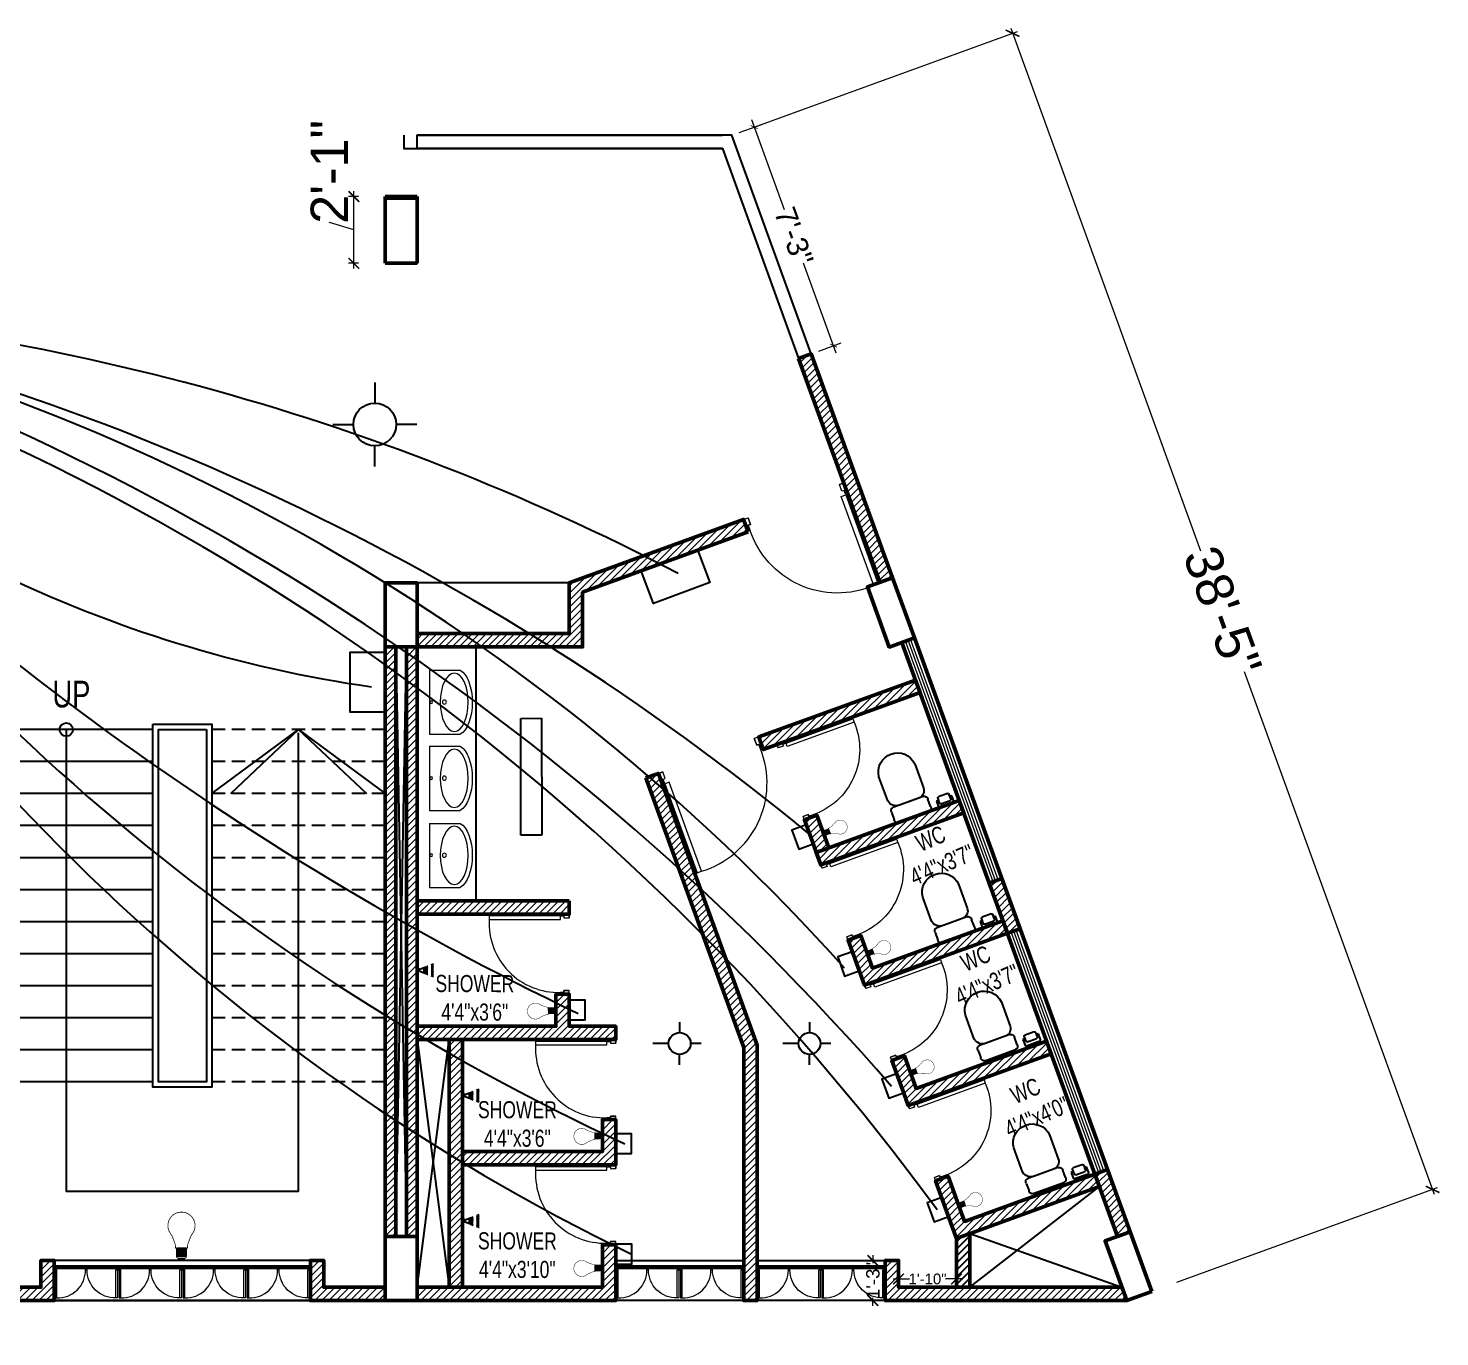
# Model space of a CAD drawing. Header units: inches. Extents: x -20263 to 10253, y -4567 to 3195.
# Drawn here: x -1048 to -519, y 14 to 504 of the extents above; entities that cross this region are included whole.
import ezdxf

# ---------------------------------------------------------------- set-up
doc = ezdxf.new("R2010")
doc.units = ezdxf.units.IN
doc.header["$MEASUREMENT"] = 0
doc.linetypes.add('DASHED2', pattern=[0.375, 0.25, -0.125])
for name, color, linetype, lineweight in [('A-TEXT', 7, 'Continuous', 5), ('ar-DOOR-WOOD', 44, 'Continuous', 0), ('column', 1, 'Continuous', 50), ('Dimension', 18, 'Continuous', 9), ('illustr-TOILET FIXTURE', 171, 'Continuous', 0), ('Main Wall', 250, 'Continuous', 13), ('window', 160, 'Continuous', 9)]:
    doc.layers.add(name, color=color, linetype=linetype, lineweight=lineweight)
for name, color, linetype in [('BOX', 7, 'Continuous'), ('Electrical Installation', 50, 'Continuous'), ('liveline', 1, 'Continuous'), ('plug ins', 7, 'Continuous')]:
    doc.layers.add(name, color=color, linetype=linetype)
doc.layers.add('hatch brick', color=32, linetype='Continuous', lineweight=0, transparency=0.4)
doc.styles.add('SIMPLE', font='romantic.ttf')
doc.styles.get("Standard").update_dxf_attribs({"font": 'arial.ttf'})
doc.dimstyles.new('Architectural', dxfattribs={"dimtxt": 14, "dimasz": 4, "dimexe": 2, "dimexo": 10, "dimgap": 0.09, "dimtad": 0, "dimdec": 0, "dimzin": 0, "dimdsep": 46, "dimlunit": 4, "dimtxsty": 'Standard', "dimblk": 'ARCHTICK', "dimcen": 0.09, "dimdle": 2, "dimclrd": 256, "dimclre": 256, "dimclrt": 256, "dimadec": 0, "dimazin": 0, "dimtfac": 1, "dimtdec": 0, "dimtofl": 0, "dimtmove": 1, "dimatfit": 2, "dimfxl": 12, "dimtolj": 1, "dimtzin": 0, "dimlwd": -1, "dimlwe": -1, "dimarcsym": 0})
doc.dimstyles.new('Architectural small', dxfattribs={"dimtxt": 8, "dimasz": 2, "dimexe": 3, "dimexo": 3, "dimgap": 0.09, "dimtad": 0, "dimdec": 0, "dimzin": 0, "dimdsep": 46, "dimlunit": 4, "dimtxsty": 'Standard', "dimblk": 'ARCHTICK', "dimcen": 0.09, "dimdle": 3, "dimclrd": 6, "dimclre": 6, "dimclrt": 5, "dimadec": 0, "dimazin": 0, "dimtfac": 1, "dimtdec": 0, "dimtofl": 0, "dimtmove": 1, "dimatfit": 2, "dimfxl": 12, "dimtolj": 1, "dimtzin": 0, "dimlwd": 18, "dimlwe": 18, "dimarcsym": 0})

# ---------------------------------------------------------------- blocks, each defined once
blk = doc.blocks.new('_ArchTick')
at = {"color": 0, "linetype": 'ByBlock', "const_width": 0.15}
blk.add_lwpolyline([(-0.5, -0.5), (0.5, 0.5)], dxfattribs=at)
blk = doc.blocks.new('*D95')
at = {"layer": 'Defpoints', "color": 0, "transparency": 16777216}
for p in [(-784.12, 464.29), (-521.46, 69.12), (-626.7, 30.89)]:
    blk.add_point(p, dxfattribs=at)
at = {"layer": 'Dimension', "transparency": 16777216}
for p, q in [((-774.72, 467.7), (-677.01, 503.2)), ((-679.57, 504.39), (-608.42, 308.5)), ((-520.78, 67.24), (-591.94, 263.13)), ((-617.3, 34.31), (-519.58, 69.8))]:
    blk.add_line(p, q, dxfattribs=at)
at = {"layer": 'Dimension', "transparency": 16777216, "xscale": 4, "yscale": 4, "zscale": 4}
for p, rotation in [((-678.89, 502.51), 109.9628844869782), ((-521.46, 69.12), 289.9628844869782)]:
    blk.add_blockref('_ArchTick', p, dxfattribs=dict(at, rotation=rotation))
at = {"layer": 'Dimension', "transparency": 16777216, "insert": (-600.18, 285.81), "char_height": 14, "attachment_point": 5, "rotation": 289.9629}
blk.add_mtext('\\A1;38\'-5"', dxfattribs=at)
blk = doc.blocks.new('*D97')
at = {"layer": 'Defpoints', "color": 0, "transparency": 16777216}
for p in [(-784.12, 464.29), (-754.36, 382.35), (-745.96, 385.4)]:
    blk.add_point(p, dxfattribs=at)
at = {"layer": 'Dimension', "color": 6, "lineweight": 18, "transparency": 16777216}
for p, q in [((-781.3, 465.31), (-772.9, 468.36)), ((-776.75, 470.16), (-764.49, 436.42)), ((-744.94, 382.58), (-757.19, 416.32)), ((-751.54, 383.37), (-743.14, 386.42))]:
    blk.add_line(p, q, dxfattribs=at)
at = {"layer": 'Dimension', "color": 6, "lineweight": 18, "transparency": 16777216, "xscale": 2, "yscale": 2, "zscale": 2}
for p, rotation in [((-775.72, 467.34), 109.9610434408243), ((-745.96, 385.4), 289.9610434408243)]:
    blk.add_blockref('_ArchTick', p, dxfattribs=dict(at, rotation=rotation))
at = {"layer": 'Dimension', "color": 5, "transparency": 16777216, "insert": (-760.84, 426.37), "char_height": 8, "attachment_point": 5, "rotation": 289.961}
blk.add_mtext('\\A1;7\'-3"', dxfattribs=at)
blk = doc.blocks.new('DOOR_45')
at = {"layer": 'ar-DOOR-WOOD'}
for p, q in [((-11008.75, 15426.44), (-11008.75, 15424.44)), ((-10968.75, 15426.44), (-11008.75, 15426.44)), ((-10968.75, 15427.44), (-10963.75, 15427.44)), ((-10968.75, 15427.44), (-10968.75, 15426.44)), ((-10968.75, 15424.44), (-10968.75, 15426.44)), ((-10968.75, 15426.44), (-10966.75, 15426.44)), ((-10966.75, 15426.44), (-10966.75, 15425.44)), ((-10963.75, 15427.44), (-10963.75, 15425.44)), ((-11008.75, 15424.44), (-10968.75, 15424.44)), ((-10966.75, 15425.44), (-10963.75, 15425.44)), ((-10966.75, 15384.44), (-10963.75, 15384.44)), ((-10966.75, 15383.44), (-10966.75, 15384.44)), ((-10963.75, 15382.44), (-10963.75, 15384.44)), ((-10968.75, 15382.44), (-10968.75, 15383.44)), ((-10968.75, 15383.44), (-10966.75, 15383.44)), ((-10968.75, 15382.44), (-10963.75, 15382.44))]:
    blk.add_line(p, q, dxfattribs=at)
for points in [[(-10968.75, 15426.44), (-11008.75, 15426.44), (-11008.75, 15424.44), (-10968.75, 15424.44)], [(-10963.75, 15427.44), (-10968.75, 15427.44), (-10968.75, 15426.44), (-10966.75, 15426.44), (-10966.75, 15425.44), (-10963.75, 15425.44)], [(-10968.75, 15383.44), (-10968.75, 15382.44), (-10963.75, 15382.44), (-10963.75, 15384.44), (-10966.75, 15384.44), (-10966.75, 15383.44)]]:
    blk.add_lwpolyline(points, close=True, dxfattribs=at)
blk.add_arc((-10969.89, 15422.35), 38.92, 176.90834, 271.67702, dxfattribs=at)
blk = doc.blocks.new('T-FIX-027')
at = {"layer": 'illustr-TOILET FIXTURE'}
for p, q in [((-11843.84, 14568.89), (-11843.84, 14557.43)), ((-11843.84, 14568.89), (-11843.84, 14557.43)), ((-11843.84, 14568.89), (-11819.84, 14568.89)), ((-11843.84, 14568.89), (-11819.84, 14568.89)), ((-11819.84, 14568.89), (-11819.84, 14557.43)), ((-11819.84, 14568.89), (-11819.84, 14557.43))]:
    blk.add_line(p, q, dxfattribs=at)
for centre, radius in [((-11831.91, 14563.34), 0.762), ((-11831.91, 14563.34), 0.762), ((-11831.91, 14568.32), 0.508), ((-11831.91, 14568.32), 0.508)]:
    blk.add_circle(centre, radius, dxfattribs=at)
blk.add_ellipse((-11831.84, 14559.64), major_axis=(-10.93, 0), ratio=0.480383, dxfattribs=at)
blk.add_ellipse((-11831.84, 14559.64), major_axis=(-10.93, 0), ratio=0.480383, dxfattribs=at)
blk.add_ellipse((-11831.84, 14558.89), major_axis=(-12.37, 0), ratio=0.48498, start_param=6.528919, end_param=9.179045, dxfattribs=at)
blk.add_ellipse((-11831.84, 14558.89), major_axis=(-12.37, 0), ratio=0.48498, start_param=6.528919, end_param=9.179045, dxfattribs=at)
blk = doc.blocks.new('stair final')
for points in [[(82, 124), (82, -90), (-70, -90), (-70, 124)], [(-37.5, 124), (-37.5, -49), (49.5, -49), (49.5, 122.75)], [(17, 100), (49.5, 124), (82, 100)], [(24.2, 100), (49.5, 124)], [(49.5, 124), (75, 100)], [(82, -8), (82, -90)]]:
    blk.add_lwpolyline(points)
blk.add_lwpolyline([(-5, 126), (17, 126), (17, -10), (-5, -10)], close=True)
blk.add_circle((-37.5, 124), 2.49)
at = {"layer": 'BOX', "ltscale": 2000}
for p, q in [((-5, 124), (-70, 124)), ((-5, 112), (-70, 112)), ((-5, 100), (-70, 100)), ((-5, 88), (-70, 88)), ((-5, 76), (-70, 76)), ((-5, 64), (-70, 64)), ((-5, 52), (-70, 52)), ((-5, 40), (-70, 40)), ((-5, 28), (-70, 28)), ((-5, 16), (-70, 16)), ((-5, 4), (-70, 4)), ((-5, -8), (-70, -8)), ((0, -8), (-3, -8)), ((15, -8), (12, -8))]:
    blk.add_line(p, q, dxfattribs=at)
at = {"layer": 'BOX', "linetype": 'DASHED2', "ltscale": 20}
for p, q in [((82, 124), (17, 124)), ((82, 112), (17, 112)), ((82, 100), (17, 100)), ((82, 88), (17, 88)), ((82, 76), (17, 76)), ((82, 64), (17, 64)), ((82, 52), (17, 52)), ((82, 40), (17, 40)), ((82, 28), (17, 28)), ((82, 16), (17, 16)), ((82, 4), (17, 4)), ((82, -8), (17, -8))]:
    blk.add_line(p, q, dxfattribs=at)
at = {"layer": 'BOX', "ltscale": 2000}
for points in [[(17, 124), (17, -10), (-5, -10), (-5, 124)], [(-3, 124), (15, 124)]]:
    blk.add_lwpolyline(points, dxfattribs=at)
blk.add_lwpolyline([(15, 124), (15, -8), (-3, -8), (-3, 124)], close=True, dxfattribs=at)
blk = doc.blocks.new('wc')
at = {"linetype": 'Continuous'}
for p, q in [((17795.02, 10409.39), (17795.02, 10412.39)), ((17796.16, 10413.89), (17808.33, 10413.89)), ((17809.55, 10412.39), (17809.55, 10409.39)), ((17808.24, 10407.89), (17796.16, 10407.89)), ((17806.43, 10407.89), (17798.79, 10407.89)), ((17795.14, 10404.89), (17795.14, 10395.33)), ((17809.43, 10395.33), (17809.43, 10404.89)), ((17802.29, 10388.83), (17802.29, 10388.83))]:
    blk.add_line(p, q, dxfattribs=at)
for centre, radius, start, end in [((17796.22, 10412.67), 1.22, 92.839, 193.0763), ((17808.28, 10412.6), 1.29, 350.3937, 88.0376), ((17796.22, 10409.11), 1.22, 166.9235, 267.161), ((17798.7, 10404.28), 3.61, 88.6213, 170.3077), ((17806.43, 10404.89), 3, 0, 90), ((17808.21, 10409.24), 1.35, 271.2066, 6.2687), ((17802.2, 10395.91), 7.08, 184.6705, 270.7333), ((17802.38, 10395.91), 7.08, 269.2667, 355.3295)]:
    blk.add_arc(centre, radius, start, end, dxfattribs=at)
blk = doc.blocks.new('nap')
at = {"linetype": 'Continuous'}
for p, q in [((17810.88, 10410.98), (17810.88, 10413.6)), ((17810.88, 10413.6), (17817, 10413.6)), ((17811.65, 10410.98), (17810.88, 10410.98)), ((17811.65, 10410.19), (17811.65, 10411.93)), ((17812.15, 10412.43), (17815.76, 10412.43)), ((17816.26, 10411.93), (17816.26, 10410.19)), ((17817, 10410.98), (17816.26, 10410.98)), ((17817, 10413.6), (17817, 10410.98)), ((17815.76, 10409.69), (17812.15, 10409.69))]:
    blk.add_line(p, q, dxfattribs=at)
for centre, start, end in [((17812.15, 10411.93), 90, 180), ((17815.76, 10411.93), 0, 90), ((17812.15, 10410.19), 180, 270), ((17815.76, 10410.19), 270, 0)]:
    blk.add_arc(centre, 0.5, start, end, dxfattribs=at)
blk = doc.blocks.new('toilet stair block final')
h = blk.add_hatch()
h.set_pattern_fill('ANSI31', color=256, scale=15)
h.set_pattern_definition([(45, (1.7069, -4.6996), (-1.325825, 1.325825), [])])
h.paths.add_polyline_path([(145.14, -46.57), (150.14, -44.75), (150.14, -64.82), (145.14, -64.82)])
at = {"layer": 'hatch brick'}
h = blk.add_hatch(dxfattribs=at)
h.set_pattern_fill('ANSI31', color=256, scale=15)
h.paths.add_polyline_path([(85.96, 283.35), (116.45, 199.41), (121.15, 201.12), (90.63, 285.05)])
h = blk.add_hatch(dxfattribs=at)
h.set_pattern_fill('ANSI31', color=256, scale=15)
edge = h.paths.add_edge_path()
edge.add_line((67.04, 218.27), (65.33, 222.97))
edge.add_line((65.33, 222.97), (0, 199.18))
edge.add_line((0, 199.18), (0, 180.18))
edge.add_line((0, 180.18), (-57, 180.18))
edge.add_line((-57, 180.18), (-57, 175.18))
edge.add_line((-57, 175.18), (5, 175.18))
edge.add_line((5, 175.18), (5, 195.68))
edge.add_line((5, 195.68), (67.04, 218.27))
h = blk.add_hatch(dxfattribs=at)
h.set_pattern_fill('ANSI31', color=256, scale=15)
h.paths.add_polyline_path([(-233, 175.18), (-233, -45.82), (-229, -45.82), (-229, 175.18)])
h = blk.add_hatch(dxfattribs=at)
h.set_pattern_fill('ANSI31', color=256, scale=15)
h.set_pattern_definition([(45, (7, 0), (-1.325825, 1.325825), [])])
h.paths.add_polyline_path([(-225, 175.18), (-225, -45.82), (-221, -45.82), (-221, 175.18)])
h = blk.add_hatch(dxfattribs=at)
h.set_pattern_fill('ANSI31', color=256, scale=15)
h.set_pattern_definition([(45, (164, 0), (-1.325825, 1.325825), [])])
h.paths.add_polyline_path([(-69, 175.18), (-69, -45.82), (-65, -45.82), (-65, 175.18)])
h = blk.add_hatch(dxfattribs=at)
h.set_pattern_fill('ANSI31', color=256, scale=15)
h.paths.add_polyline_path([(-61, 175.18), (-61, -45.82), (-57, -45.82), (-57, 175.18)])
h = blk.add_hatch(dxfattribs=at)
h.set_pattern_fill('ANSI31', color=256, scale=15)
h.set_pattern_definition([(45, (-1.4041, 77.1201), (-1.325825, 1.325825), [])])
h.paths.add_polyline_path([(131.46, 158.06), (72.72, 136.72), (71.01, 141.42), (129.75, 162.76)])
h = blk.add_hatch(dxfattribs=at)
h.set_pattern_fill('ANSI31', color=256, scale=15)
edge = h.paths.add_edge_path()
edge.add_line((28.72, 126.06), (33.42, 127.77))
edge.add_line((33.42, 127.77), (70.4, 25.94))
edge.add_line((70.4, 25.94), (70.4, -69.82))
edge.add_line((70.4, -69.82), (65.4, -69.82))
edge.add_line((65.4, -69.82), (65.4, 25.06))
edge.add_line((65.4, 25.06), (28.72, 126.06))
h = blk.add_hatch(dxfattribs=at)
h.set_pattern_fill('ANSI31', color=256, scale=15)
h.set_pattern_definition([(45, (-1.0627, 76.1802), (-1.325825, 1.325825), [])])
edge = h.paths.add_edge_path()
edge.add_line((94.28, 93.48), (88.13, 110.4))
edge.add_line((88.13, 110.4), (92.83, 112.11))
edge.add_line((92.83, 112.11), (97.27, 99.88))
edge.add_line((97.27, 99.88), (146.14, 117.64))
edge.add_line((146.14, 117.64), (147.85, 112.94))
edge.add_line((147.85, 112.94), (94.28, 93.48))
h = blk.add_hatch(dxfattribs=at)
h.set_pattern_fill('ANSI31', color=256, scale=15)
h.set_pattern_definition([(45, (-56625.152, -18759.7349), (-1.325825215, 1.325825215), [])])
edge = h.paths.add_edge_path()
edge.add_line((157.41, 86.62), (162.11, 88.33))
edge.add_line((162.11, 88.33), (168.94, 69.53))
edge.add_line((168.94, 69.53), (164.23, 67.82))
edge.add_line((164.23, 67.82), (157.4, 86.62))
h = blk.add_hatch(dxfattribs=at)
h.set_pattern_fill('ANSI31', color=256, scale=15)
h.paths.add_polyline_path([(0, 80), (0, 75), (-57, 75), (-57, 80)])
h = blk.add_hatch(dxfattribs=at)
h.set_pattern_fill('ANSI31', color=256, scale=15)
h.set_pattern_definition([(45, (15.3236, 31.0638), (-1.325825, 1.325825), [])])
edge = h.paths.add_edge_path()
edge.add_line((110.66, 48.37), (104.52, 65.29))
edge.add_line((104.52, 65.29), (109.22, 66.99))
edge.add_line((109.22, 66.99), (113.66, 54.77))
edge.add_line((113.66, 54.77), (162.52, 72.52))
edge.add_line((162.52, 72.52), (164.23, 67.82))
edge.add_line((164.23, 67.82), (110.66, 48.37))
h = blk.add_hatch(dxfattribs=at)
h.set_pattern_fill('ANSI31', color=256, scale=15)
h.paths.add_polyline_path([(0, 28), (-57, 28), (-57, 33), (-5, 33), (-5, 45), (0, 45), (0, 33), (17.4, 33), (17.4, 28)])
h = blk.add_hatch(dxfattribs=at)
h.set_pattern_fill('ANSI31', color=256, scale=15)
h.paths.add_polyline_path([(-45, -64.82), (-40, -64.82), (-40, 28), (-45, 28)])
h = blk.add_hatch(dxfattribs=at)
h.set_pattern_fill('ANSI31', color=256, scale=15)
h.set_pattern_definition([(45, (15.3236, 31.0638), (-1.325825, 1.325825), [])])
h.paths.add_polyline_path([(125.34, 7.95), (120.9, 20.17), (125.6, 21.88), (130.04, 9.66), (178.91, 27.41), (180.62, 22.71), (127.05, 3.25)])
h = blk.add_hatch(dxfattribs=at)
h.set_pattern_fill('ANSI31', color=256, scale=15)
h.set_pattern_definition([(45, (17.4023, 0), (-1.325825, 1.325825), [])])
h.paths.add_polyline_path([(-40, -14), (12.4, -14), (12.4, -2), (17.4, -2), (17.4, -19), (-40, -19)])
h = blk.add_hatch(dxfattribs=at)
h.set_pattern_fill('ANSI31', color=256, scale=15)
h.paths.add_polyline_path([(201.71, -20.7), (197.01, -22.41), (205.51, -45.81), (210.21, -44.1)])
h = blk.add_hatch(dxfattribs=at)
h.set_pattern_fill('ANSI31', color=256, scale=15)
h.set_pattern_definition([(45, (33.4168, -18.7522), (-1.325825, 1.325825), [])])
h.paths.add_polyline_path([(143.44, -41.87), (137.29, -24.95), (141.99, -23.24), (148.14, -40.16), (197.01, -22.41), (198.72, -27.11), (145.14, -46.57)])
h = blk.add_hatch(dxfattribs=at)
h.set_pattern_fill('ANSI31', color=256, scale=15)
h.paths.add_polyline_path([(12.4, -64.82), (0, -64.82), (-57, -64.82), (-57, -69.82), (17.4, -69.82), (17.4, -49), (12.4, -49)])
h = blk.add_hatch(dxfattribs=at)
h.set_pattern_fill('ANSI31', color=256, scale=15)
h.paths.add_polyline_path([(-193, -64.82), (-193, -54.82), (-198, -54.82), (-198, -64.82), (-221, -64.82), (-221, -69.82), (-193, -69.82)])
h = blk.add_hatch(dxfattribs=at)
h.set_pattern_fill('ANSI31', color=256, scale=15)
h.paths.add_polyline_path([(-97, -64.82), (-97, -69.82), (-69, -69.82), (-69, -64.82), (-92, -64.82), (-92, -54.82), (-97, -54.82)])
h = blk.add_hatch(dxfattribs=at)
h.set_pattern_fill('ANSI31', color=256, scale=15)
h.paths.add_polyline_path([(118.4, -54.82), (123.4, -54.82), (123.4, -64.82), (207.11, -64.82), (208.92, -69.82), (118.4, -69.82)])
for points in [[(-62, 367), (-62, 362), (57.4, 362), (85.96, 283.35)], [(90.63, 285.05), (60.9, 367), (-57, 367)], [(-229, 175.18), (-225, -45.82)], [(-229, -45.82), (-225, 175.18)], [(-65, -45.82), (-61, 175.18)], [(-65, 175.18), (-61, -45.82)], [(-57, 28), (-45, -64.82)], [(-57, -64.82), (-45, 28)], [(150.14, -64.82), (198.72, -27.11)], [(150.14, -44.75), (207.11, -64.82)]]:
    blk.add_lwpolyline(points)
at = {"color": 0, "lineweight": 50}
for points in [[(85.96, 283.35), (116.45, 199.41), (121.15, 201.12), (90.63, 285.05), (85.96, 283.35)], [(67.04, 218.27), (65.33, 222.97), (0, 199.18), (0, 180.18), (-57, 180.18), (-57, 175.18), (5, 175.18), (5, 195.68), (67.04, 218.27)], [(124.63, 176.85), (197.01, -22.41), (201.71, -20.7), (129.33, 178.56)], [(28.72, 126.06), (33.42, 127.77), (70.4, 25.94), (70.4, -69.82), (65.4, -69.82), (65.4, 25.06), (28.72, 126.06)], [(94.28, 93.48), (88.13, 110.4), (92.83, 112.11), (97.27, 99.88), (146.14, 117.64), (147.85, 112.94), (94.28, 93.48), (94.28, 93.48)], [(157.41, 86.62), (162.11, 88.33), (168.94, 69.53), (164.23, 67.82), (157.4, 86.62)], [(0, 80), (0, 75), (-57, 75), (-57, 80), (0, 80)], [(110.66, 48.37), (104.52, 65.29), (109.22, 66.99), (113.66, 54.77), (162.52, 72.52), (164.23, 67.82), (110.66, 48.37), (110.66, 48.37)], [(0, 28), (-57, 28), (-57, 33), (-5, 33), (-5, 45), (0, 45), (0, 33), (17.4, 33), (17.4, 28), (0, 28)], [(125.34, 7.95), (120.9, 20.17), (125.6, 21.88), (130.04, 9.66), (178.91, 27.41), (180.62, 22.71), (127.05, 3.25), (125.34, 7.95)], [(143.44, -41.87), (137.29, -24.95), (141.99, -23.24), (148.14, -40.16), (197.01, -22.41), (198.72, -27.11), (145.14, -46.57), (143.44, -41.87)], [(12.4, -64.82), (0, -64.82), (0, -64.82), (-57, -64.82), (-57, -69.82), (17.4, -69.82), (17.4, -69.82), (17.4, -49), (12.4, -49), (12.4, -64.82)]]:
    blk.add_lwpolyline(points, dxfattribs=at)
at = {"color": 1, "lineweight": 50}
for points in [[(129.33, 178.56), (121.14, 201.12), (111.74, 197.7), (119.93, 175.15)], [(218.32, -66.4), (210.21, -44.07), (200.81, -47.49), (208.92, -69.82)]]:
    blk.add_lwpolyline(points, close=True, dxfattribs=at)
blk.add_lwpolyline([(-57, 175.18), (-69, 175.18), (-69, 199.18), (-57, 199.18), (-57, 175.18)], dxfattribs=at)
at = {"color": 0, "lineweight": 50}
for points in [[(-61, 175.18), (-61, -45.82), (-57, -45.82), (-57, 175.18)], [(131.46, 158.06), (72.72, 136.72), (71.01, 141.42), (129.75, 162.76)], [(147.85, 112.94), (94.28, 93.48), (92.57, 98.18), (146.14, 117.64)], [(-45, -64.82), (-40, -64.82), (-40, 28), (-45, 28)], [(-40, -14), (12.4, -14), (12.4, -2), (17.4, -2), (17.4, -19), (-40, -19)], [(201.71, -20.7), (197.01, -22.41), (205.51, -45.81), (210.21, -44.1)], [(145.14, -46.57), (150.14, -44.75), (150.14, -64.82), (145.14, -64.82)], [(-193, -64.82), (-193, -54.82), (-198, -54.82), (-198, -64.82), (-221, -64.82), (-221, -69.82), (-193, -69.82)], [(-97, -64.82), (-97, -69.82), (-69, -69.82), (-69, -64.82), (-92, -64.82), (-92, -54.82), (-97, -54.82)], [(118.4, -54.82), (118.4, -54.82), (123.4, -54.82), (123.4, -64.82), (207.11, -64.82), (208.92, -69.82), (118.4, -69.82)]]:
    blk.add_lwpolyline(points, close=True, dxfattribs=at)
blk.add_lwpolyline([(-193, -69.82), (-97, -69.82), (-97, -54.82), (-193, -54.82)], close=True)
at = {"layer": 'BOX', "ltscale": 2000}
for p, q in [((0, 199.18), (-57, 199.18)), ((-57, 175.18), (-57, 80.18)), ((-35, 175.18), (-35, 80.18))]:
    blk.add_line(p, q, dxfattribs=at)
for points in [[(65.4, -69.82), (17.4, -69.82), (17.4, -54.82), (65.4, -54.82)], [(118.4, -69.82), (70.4, -69.82), (70.4, -54.82), (118.4, -54.82)]]:
    blk.add_lwpolyline(points, close=True, dxfattribs=at)
at = {"layer": 'Main Wall', "color": 1, "lineweight": 50}
for points in [[(-233, 175.18), (-221, 175.18), (-221, 199.18), (-233, 199.18), (-233, 175.18)], [(-233, -69.82), (-221, -69.82), (-221, -45.82), (-233, -45.82), (-233, -69.82)], [(-69, -69.82), (-57, -69.82), (-57, -45.82), (-69, -45.82), (-69, -69.82)]]:
    blk.add_lwpolyline(points, dxfattribs=at)
at = {"layer": 'Main Wall', "color": 0, "lineweight": 50}
for points in [[(-233, 175.18), (-233, -45.82), (-229, -45.82), (-229, 175.18)], [(-225, 175.18), (-225, -45.82), (-221, -45.82), (-221, 175.18)], [(-69, 175.18), (-69, -45.82), (-65, -45.82), (-65, 175.18)]]:
    blk.add_lwpolyline(points, close=True, dxfattribs=at)
at = {"layer": 'window', "ltscale": 2000}
for points in [[(158.82, 87.14), (126.05, 177.37)], [(159.76, 87.48), (126.98, 177.71)], [(160.7, 87.82), (127.92, 178.05)], [(200.3, -21.21), (167.53, 69.02)], [(198.42, -21.9), (165.65, 68.34)], [(199.36, -21.55), (166.59, 68.68)]]:
    blk.add_lwpolyline(points, dxfattribs=at)
at = {"extrusion": (0, 0, -1)}
for p, xscale, yscale, zscale, rotation in [((16117.31, 4701.45), 0.8888892124533201, 0.8888892124533201, -0.8888892124533201, 69.99006771556789), ((3281.08, -12023.71), 0.6666666666666669, 0.6666666666666669, -0.6666666666666669, 340.0389565718659), ((3264.7, -12068.82), 0.6666666666666669, 0.6666666666666669, -0.6666666666666669, 340.0389565718659), ((3248.31, -12113.94), 0.6666666666666669, 0.6666666666666669, -0.6666666666666669, 340.0389565718659), ((3231.93, -12159.05), 0.6666666666666669, 0.6666666666666669, -0.6666666666666669, 340.0389565718659)]:
    blk.add_blockref('DOOR_45', p, dxfattribs=dict(at, xscale=xscale, yscale=yscale, zscale=zscale, rotation=rotation))
blk.add_blockref('stair final', (-151, 20.18))
at = {"extrusion": (0, 0, -1), "zscale": -1, "rotation": 160.0389565718658}
for name, p in [('wc', (20158.79, 3822.37)), ('nap', (20157.38, 3822.57)), ('wc', (20142.41, 3777.25)), ('nap', (20141, 3777.46)), ('wc', (20126.36, 3733.08)), ('nap', (20124.95, 3733.28)), ('wc', (20108.27, 3683.26)), ('nap', (20106.86, 3683.46))]:
    blk.add_blockref(name, p, dxfattribs=at)
at = {"xscale": 0.666666606798147, "yscale": 0.666666606798147, "zscale": 0.666666606798147}
for p in [(7309.17, -10209.96), (7326.57, -10256.96), (7326.57, -10303.96)]:
    blk.add_blockref('DOOR_45', p, dxfattribs=at)
at = {"layer": 'illustr-TOILET FIXTURE', "extrusion": (0, 0, -1), "zscale": -1, "rotation": 270}
for p in [(-14516.54, -11677.4), (-14516.54, -11705.92), (-14516.54, -11734.81)]:
    blk.add_blockref('T-FIX-027', p, dxfattribs=at)
at = {"layer": 'Main Wall', "xscale": 0.888888888888914, "yscale": 0.888888888888914, "zscale": 0.888888888888914, "rotation": 109.9621850072985}
blk.add_blockref('DOOR_45', (9595.65, 13969.5), dxfattribs=at)
blk = doc.blocks.new('DOOR_40')
at = {"layer": 'ar-DOOR-WOOD'}
for p, q in [((-11029.1, 15421.4), (-11064.1, 15421.4)), ((-11064.1, 15421.4), (-11064.1, 15419.4)), ((-11064.1, 15419.4), (-11029.1, 15419.4)), ((-11029.1, 15422.4), (-11024.1, 15422.4)), ((-11029.1, 15422.4), (-11029.1, 15421.4)), ((-11029.1, 15419.4), (-11029.1, 15421.4)), ((-11029.1, 15421.4), (-11027.1, 15421.4)), ((-11027.1, 15421.4), (-11027.1, 15420.4)), ((-11027.1, 15420.4), (-11024.1, 15420.4)), ((-11024.1, 15422.4), (-11024.1, 15420.4)), ((-11029.1, 15383.4), (-11027.1, 15383.4)), ((-11029.1, 15382.4), (-11029.1, 15383.4)), ((-11029.1, 15382.4), (-11024.1, 15382.4)), ((-11027.1, 15383.4), (-11027.1, 15384.4)), ((-11027.1, 15384.4), (-11024.1, 15384.4)), ((-11024.1, 15382.4), (-11024.1, 15384.4))]:
    blk.add_line(p, q, dxfattribs=at)
blk.add_arc((-11029.4, 15418.2), 34.8, 178.03, 270.3561, dxfattribs=at)
blk = doc.blocks.new('ftt')
at = {"layer": 'plug ins', "linetype": 'Continuous'}
for p, q in [((76688.16, 107266.81), (76688.07, 107267.06)), ((76688.16, 107266.81), (76688.07, 107267.06)), ((76688.3, 107266.45), (76688.2, 107266.7)), ((76688.3, 107266.45), (76688.2, 107266.7)), ((76688.77, 107266.81), (76688.7, 107267.06)), ((76688.87, 107266.45), (76688.8, 107266.7)), ((76689.34, 107266.81), (76689.3, 107267.06)), ((76689.41, 107266.45), (76689.36, 107266.7)), ((76689.9, 107266.81), (76689.87, 107267.06)), ((76689.93, 107266.45), (76689.91, 107266.7)), ((76690.44, 107266.81), (76690.44, 107267.06)), ((76690.44, 107266.45), (76690.44, 107266.7)), ((76690.95, 107266.45), (76690.98, 107266.7)), ((76690.99, 107266.81), (76691.01, 107267.06)), ((76691.48, 107266.45), (76691.52, 107266.7)), ((76691.54, 107266.81), (76691.59, 107267.06)), ((76692.01, 107266.45), (76692.09, 107266.7)), ((76692.12, 107266.81), (76692.19, 107267.06)), ((76692.58, 107266.45), (76692.68, 107266.7)), ((76692.72, 107266.81), (76692.82, 107267.06)), ((76688.44, 107266.09), (76688.34, 107266.34)), ((76688.44, 107266.09), (76688.34, 107266.34)), ((76688.98, 107264.67), (76688.89, 107264.92)), ((76688.98, 107264.67), (76688.89, 107264.92)), ((76688.97, 107266.09), (76688.9, 107266.34)), ((76689.12, 107264.31), (76689.02, 107264.56)), ((76689.12, 107264.31), (76689.02, 107264.56)), ((76689.26, 107263.95), (76689.16, 107264.2)), ((76689.26, 107263.95), (76689.16, 107264.2)), ((76689.37, 107264.67), (76689.3, 107264.92)), ((76689.39, 107263.6), (76689.3, 107263.85)), ((76689.39, 107263.6), (76689.3, 107263.85)), ((76689.47, 107264.31), (76689.4, 107264.56)), ((76689.47, 107266.09), (76689.43, 107266.34)), ((76689.44, 107263.47), (76691.44, 107263.47)), ((76690.06, 107261.85), (76689.44, 107263.47)), ((76690.06, 107261.85), (76689.44, 107263.47)), ((76690.06, 107261.85), (76689.44, 107263.47)), ((76689.57, 107263.95), (76689.5, 107264.2)), ((76689.67, 107263.6), (76689.6, 107263.85)), ((76689.74, 107264.67), (76689.69, 107264.92)), ((76689.8, 107264.31), (76689.76, 107264.56)), ((76689.87, 107263.95), (76689.82, 107264.2)), ((76689.93, 107263.6), (76689.89, 107263.85)), ((76689.96, 107266.09), (76689.94, 107266.34)), ((76690.06, 107261.85), (76690.06, 107260.87)), ((76690.09, 107264.67), (76690.07, 107264.92)), ((76690.12, 107264.31), (76690.1, 107264.56)), ((76690.16, 107263.95), (76690.13, 107264.2)), ((76690.19, 107263.6), (76690.17, 107263.85)), ((76690.44, 107266.09), (76690.44, 107266.34)), ((76690.44, 107264.67), (76690.44, 107264.92)), ((76690.44, 107264.31), (76690.44, 107264.56)), ((76690.44, 107263.95), (76690.44, 107264.2)), ((76690.44, 107263.6), (76690.44, 107263.85)), ((76690.69, 107263.6), (76690.71, 107263.85)), ((76690.72, 107263.95), (76690.74, 107264.2)), ((76690.75, 107264.31), (76690.78, 107264.56)), ((76690.79, 107264.67), (76690.81, 107264.92)), ((76690.81, 107261.85), (76691.44, 107263.47)), ((76690.81, 107261.85), (76690.81, 107260.87)), ((76690.92, 107266.09), (76690.94, 107266.34)), ((76690.94, 107263.6), (76690.99, 107263.85)), ((76691.01, 107263.95), (76691.06, 107264.2)), ((76691.08, 107264.31), (76691.12, 107264.56)), ((76691.14, 107264.67), (76691.19, 107264.92)), ((76691.21, 107263.6), (76691.28, 107263.85)), ((76691.31, 107263.95), (76691.38, 107264.2)), ((76691.41, 107266.09), (76691.46, 107266.34)), ((76691.41, 107264.31), (76691.48, 107264.56)), ((76691.48, 107263.6), (76691.58, 107263.85)), ((76691.51, 107264.67), (76691.58, 107264.92)), ((76691.62, 107263.95), (76691.72, 107264.2)), ((76691.76, 107264.31), (76691.85, 107264.56)), ((76691.9, 107264.67), (76691.99, 107264.92)), ((76691.91, 107266.09), (76691.98, 107266.34)), ((76692.45, 107266.09), (76692.54, 107266.34))]:
    blk.add_line(p, q, dxfattribs=at)
blk = doc.blocks.new('drter')
at = {"layer": 'plug ins', "rotation": 90}
blk.add_blockref('ftt', (183966.31, 30586.27), dxfattribs=at)
blk = doc.blocks.new('*D104')
at = {"layer": 'Defpoints', "color": 0, "transparency": 16777216}
for p in [(-726.62, 42.48), (-731.21, 27.48), (-726.62, 27.48)]:
    blk.add_point(p, dxfattribs=at)
at = {"layer": 'Dimension', "transparency": 16777216}
for p, q in [((-736.62, 42.48), (-733.21, 42.48)), ((-731.21, 44.48), (-731.21, 41.48)), ((-736.62, 27.48), (-733.21, 27.48)), ((-731.21, 25.48), (-731.21, 28.48))]:
    blk.add_line(p, q, dxfattribs=at)
at = {"layer": 'Dimension', "transparency": 16777216, "xscale": 4, "yscale": 4, "zscale": 4}
for p, rotation in [((-731.21, 42.48), 90), ((-731.21, 27.48), 270)]:
    blk.add_blockref('_ArchTick', p, dxfattribs=dict(at, rotation=rotation))
at = {"layer": 'Dimension', "transparency": 16777216, "insert": (-731.21, 34.98), "char_height": 14, "attachment_point": 5, "rotation": 90}
blk.add_mtext('\\A1;{\\H0.35714x;1\'-3"}', dxfattribs=at)
blk = doc.blocks.new('*D105')
at = {"layer": 'Defpoints', "color": 0, "transparency": 16777216}
for p in [(-721.62, 32.48), (-699.88, 35.54), (-699.88, 32.48)]:
    blk.add_point(p, dxfattribs=at)
at = {"layer": 'Dimension', "transparency": 16777216}
for p, q in [((-721.62, 42.48), (-721.62, 37.54)), ((-699.88, 42.48), (-699.88, 37.54)), ((-723.62, 35.54), (-717.52, 35.54)), ((-697.88, 35.54), (-703.98, 35.54))]:
    blk.add_line(p, q, dxfattribs=at)
at = {"layer": 'Dimension', "transparency": 16777216, "xscale": 4, "yscale": 4, "zscale": 4, "rotation": 180}
blk.add_blockref('_ArchTick', (-721.62, 35.54), dxfattribs=at)
at = {"layer": 'Dimension', "transparency": 16777216, "xscale": 4, "yscale": 4, "zscale": 4}
blk.add_blockref('_ArchTick', (-699.88, 35.54), dxfattribs=at)
at = {"layer": 'Dimension', "transparency": 16777216, "insert": (-710.75, 35.54), "char_height": 14, "attachment_point": 5}
blk.add_mtext('\\A1;{\\H0.28571x;1\'-10"}', dxfattribs=at)
blk = doc.blocks.new('*D106')
at = {"layer": 'Defpoints', "color": 0, "transparency": 16777216}
for p in [(-925.77, 441.29), (-914.02, 441.29), (-914.02, 416.29)]:
    blk.add_point(p, dxfattribs=at)
at = {"layer": 'Dimension', "transparency": 16777216}
for p, q in [((-924.02, 441.29), (-927.77, 441.29)), ((-925.77, 414.29), (-925.77, 443.29)), ((-934.93, 431.54), (-934.93, 431.72)), ((-925.77, 428.79), (-934.93, 431.54)), ((-924.02, 416.29), (-927.77, 416.29))]:
    blk.add_line(p, q, dxfattribs=at)
at = {"layer": 'Dimension', "transparency": 16777216, "xscale": 4, "yscale": 4, "zscale": 4}
for p, rotation in [((-925.77, 441.29), 90), ((-925.77, 416.29), 270)]:
    blk.add_blockref('_ArchTick', p, dxfattribs=dict(at, rotation=rotation))
at = {"layer": 'Dimension', "transparency": 16777216, "insert": (-934.93, 450.54), "char_height": 14, "attachment_point": 5, "rotation": 90}
blk.add_mtext('\\A1;2\'-1"', dxfattribs=at)
blk = doc.blocks.new('LED')
for p, q in [((-12.1, -25.6), (11.9, -25.6)), ((-11.6, -7.7), (11.7, -7.7)), ((-11.6, -11), (11.7, -9.6)), ((-11.6, -13.3), (11.7, -11.8)), ((-11.5, -15.5), (11.8, -14.1)), ((-11.3, -17.8), (11.9, -16.3)), ((-11.2, -20), (12.1, -18.6)), ((-11.2, -22.2), (12.1, -20.8)), ((-11.2, -24.5), (12.1, -23.1))]:
    blk.add_line(p, q)
at = {"lineweight": 9}
blk.add_line((7.8, -3.1), (-7.8, -3.1), dxfattribs=at)
for points, const_width in [([(5.3, 0), (5.4, 0), (5.7, 0), (6.1, -0.1), (6.6, -0.3), (7, -0.6), (7.2, -0.9), (7.4, -1.2), (7.5, -1.5), (7.7, -2), (7.7, -2.5), (7.8, -3.1), (7.7, -2.5), (7.7, -2), (7.5, -1.5), (7.4, -1.2), (7.2, -0.9), (7, -0.6), (6.6, -0.3), (6.1, -0.1), (5.7, 0), (5.4, 0), (5.3, 0), (-5.3, 0), (-5.4, 0), (-5.5, 0), (-5.8, 0), (-6.1, -0.1), (-6.4, -0.2), (-6.7, -0.5), (-7, -0.7), (-7.3, -1.1), (-7.6, -1.7), (-7.7, -2.3), (-7.8, -3.1), (-7.8, -3.1), (-7.9, -3.2), (-8.1, -3.2), (-8.3, -3.3), (-8.9, -3.6), (-9.6, -4.1), (-10.3, -4.7), (-11, -5.4), (-11.2, -5.9), (-11.4, -6.4), (-11.6, -7), (-11.6, -7.7), (-12.2, -7.7), (-12.1, -26)], 2), ([(-5.3, 0), (-5.4, 0), (-5.5, 0), (-5.8, 0), (-6.1, -0.1), (-6.4, -0.2), (-6.7, -0.5), (-7, -0.7), (-7.3, -1.1), (-7.6, -1.7), (-7.7, -2.3), (-7.8, -3.1)], 1), ([(-0.1, -111.1), (-0.2, -111.1), (-1, -111.1), (-1.8, -111.1), (-2.6, -111.1), (-3.4, -111), (-4.2, -110.9), (-5, -110.8), (-5.8, -110.6), (-6.6, -110.5), (-7.4, -110.3), (-8.1, -110.1), (-8.9, -109.9), (-9.6, -109.7), (-10.4, -109.5), (-11.1, -109.2), (-11.8, -108.9), (-12.5, -108.7), (-13.2, -108.3), (-13.9, -108), (-14.6, -107.7), (-15.3, -107.3), (-16, -106.9), (-16.6, -106.6), (-17.3, -106.2), (-17.9, -105.7), (-18.5, -105.3), (-19.2, -104.8), (-19.8, -104.4), (-20.4, -103.9), (-20.9, -103.4), (-21.5, -102.9), (-22.1, -102.4), (-22.6, -101.9), (-23.1, -101.3), (-23.7, -100.8), (-24.2, -100.2), (-24.6, -99.6), (-25.1, -99), (-25.6, -98.4), (-26, -97.8), (-26.5, -97.2), (-26.9, -96.5), (-27.3, -95.9), (-27.7, -95.2), (-28.1, -94.6), (-28.4, -93.9), (-28.8, -93.2), (-29.1, -92.5), (-29.4, -91.8), (-29.7, -91.1), (-30, -90.4), (-30.2, -89.6), (-30.5, -88.9), (-30.7, -88.1), (-30.9, -87.4), (-31.1, -86.6), (-31.2, -85.9), (-31.4, -85.1), (-31.5, -84.3), (-31.6, -83.5), (-31.7, -82.7), (-31.8, -81.9), (-31.8, -81.1), (-31.9, -80.3), (-31.9, -79.5), (-31.9, -78.2), (-31.8, -77), (-31.7, -75.8), (-31.5, -74.6), (-31.3, -73.4), (-31.1, -72.2), (-30.8, -71.1), (-30.4, -69.9), (-30, -68.8), (-29.6, -67.7), (-29.2, -66.6), (-22.1, -55), (-14.6, -35.3), (-14.1, -29.7), (-14.1, -27.1), (-12.1, -25.6)], 1.8), ([(-0.1, -111.1), (0, -111.1), (0.8, -111.1), (1.6, -111.1), (2.5, -111.1), (3.3, -111), (4, -110.9), (4.8, -110.8), (5.6, -110.6), (6.4, -110.5), (7.2, -110.3), (7.9, -110.1), (8.7, -109.9), (9.4, -109.7), (10.2, -109.5), (10.9, -109.2), (11.6, -108.9), (12.3, -108.7), (13, -108.3), (13.7, -108), (14.4, -107.7), (15.1, -107.3), (15.8, -106.9), (16.4, -106.6), (17.1, -106.2), (17.7, -105.7), (18.3, -105.3), (19, -104.8), (19.6, -104.4), (20.2, -103.9), (20.7, -103.4), (21.3, -102.9), (21.9, -102.4), (22.4, -101.9), (22.9, -101.3), (23.5, -100.8), (24, -100.2), (24.5, -99.6), (24.9, -99), (25.4, -98.4), (25.8, -97.8), (26.3, -97.2), (26.7, -96.5), (27.1, -95.9), (27.5, -95.2), (27.9, -94.6), (28.2, -93.9), (28.6, -93.2), (28.9, -92.5), (29.2, -91.8), (29.5, -91.1), (29.8, -90.4), (30, -89.6), (30.3, -88.9), (30.5, -88.1), (30.7, -87.4), (30.9, -86.6), (31, -85.9), (31.2, -85.1), (31.3, -84.3), (31.4, -83.5), (31.5, -82.7), (31.6, -81.9), (31.6, -81.1), (31.7, -80.3), (31.7, -79.5), (31.7, -78.2), (31.6, -77), (31.5, -75.8), (31.3, -74.6), (31.1, -73.4), (30.9, -72.2), (30.6, -71.1), (30.2, -69.9), (29.9, -68.8), (29.4, -67.7), (29, -66.6), (21.9, -55), (14.4, -35.3), (13.9, -29.7), (13.9, -27.1), (11.9, -25.6)], 1.8), ([(11.9, -26.1), (11.9, -7.7), (11.7, -7.7), (11.6, -7), (11.4, -6.4), (11.2, -5.9), (11, -5.4), (10.3, -4.7), (9.6, -4.1), (8.9, -3.6), (8.3, -3.3), (7.9, -3.2), (7.8, -3.1), (7.8, -3.1)], 2)]:
    blk.add_lwpolyline(points, dxfattribs=dict(const_width=const_width))
at = {"color": 7, "lineweight": 20}
blk.add_open_spline([(-9.8, -25.6), (-9.8, -25.6), (9.4, -25.6), (9.4, -25.6)], degree=3, dxfattribs=at)

msp = doc.modelspace()

# ---------------------------------------------------------------- linework, layer by layer
at = {"color": 30, "true_color": 0xf8991e}
for p, q in [((-917.903, 371.576), (-917.903, 363.889)), ((-933.624, 355.855), (-925.936, 355.855)), ((-902.181, 355.855), (-909.869, 355.855)), ((-917.903, 340.134), (-917.903, 347.821)), ((-803.659, 131.844), (-803.659, 127.915)), ((-754.966, 131.844), (-754.966, 127.915)), ((-807.764, 123.81), (-813.668, 123.81)), ((-795.625, 123.81), (-799.554, 123.81)), ((-759.071, 123.81), (-764.975, 123.81)), ((-746.932, 123.81), (-750.86, 123.81)), ((-803.659, 115.776), (-803.659, 119.704)), ((-754.966, 115.776), (-754.966, 119.704))]:
    msp.add_line(p, q, dxfattribs=at)
for points in [[(-787.626, 459.289), (-902.022, 459.289), (-902.022, 464.289), (-787.626, 464.289)], [(-902.022, 151.668), (-902.022, 150.918)]]:
    msp.add_lwpolyline(points)
at = {"ltscale": 2000}
msp.add_lwpolyline([(-914.022, 416.289), (-902.022, 416.289), (-902.022, 440.289), (-914.022, 440.289)], close=True, dxfattribs=at)
at = {"color": 116, "true_color": 0x136734}
for points in [[(-818.015, 300.988), (-796.923, 308.842), (-792.357, 296.581), (-813.449, 288.727)], [(-914.022, 270.477), (-914.022, 247.97), (-927.105, 247.97), (-927.105, 270.477)], [(-844.98, 140.206), (-839.176, 140.206), (-839.176, 132.544), (-844.98, 132.544)], [(-827.594, 90.079), (-821.791, 90.079), (-821.791, 82.417), (-827.594, 82.417)], [(-827.494, 48.697), (-821.69, 48.697), (-821.69, 41.035), (-827.494, 41.035)]]:
    msp.add_lwpolyline(points, close=True, dxfattribs=at)
at = {"color": 116, "true_color": 0x136734, "extrusion": (1.15108e-16, 4.18071e-17, -1)}
for points in [[(756.202, 205.801), (761.657, 203.82), (759.041, 196.618), (753.586, 198.599)], [(738.965, 158.236), (744.42, 156.255), (741.804, 149.053), (736.349, 151.034)], [(722.366, 112.476), (727.821, 110.494), (725.206, 103.292), (719.751, 105.273)], [(705.417, 66.124), (710.872, 64.143), (708.256, 56.941), (702.801, 58.922)]]:
    msp.add_lwpolyline(points, close=True, dxfattribs=at)
at = {"color": 150}
for points in [[(-1038.022, 40.476), (-942.622, 40.476), (-942.622, 39.476), (-1038.022, 39.476)], [(-1038.022, 40.476), (-942.622, 40.476), (-942.622, 39.976), (-1038.022, 39.976)], [(-827.62, 40.476), (-779.62, 40.476), (-779.62, 39.476), (-827.62, 39.476)], [(-827.62, 40.476), (-780.22, 40.476), (-780.22, 39.976), (-827.62, 39.976)], [(-774.62, 40.476), (-726.62, 40.476), (-726.62, 39.476), (-774.62, 39.476)], [(-774.62, 40.476), (-727.22, 40.476), (-727.22, 39.976), (-774.62, 39.976)]]:
    msp.add_lwpolyline(points, close=True, dxfattribs=at)
at = {"color": 30, "true_color": 0xf8991e}
for centre, radius in [((-917.903, 355.855), 8.034), ((-803.659, 123.81), 4.105), ((-754.966, 123.81), 4.105)]:
    msp.add_circle(centre, radius, dxfattribs=at)
at = {"layer": 'column', "ltscale": 2000}
for p, q in [((-914.022, 441.289), (-902.022, 441.289)), ((-914.022, 441.289), (-914.022, 416.289)), ((-914.022, 441.289), (-902.022, 441.289)), ((-914.022, 441.289), (-914.022, 416.289)), ((-902.022, 441.289), (-902.022, 416.289)), ((-902.022, 441.289), (-902.022, 416.289)), ((-902.022, 416.289), (-914.022, 416.289)), ((-902.022, 416.289), (-914.022, 416.289))]:
    msp.add_line(p, q, dxfattribs=at)
at = {"layer": 'Electrical Installation', "color": 32, "true_color": 0xcd6928}
for p, q in [((-863.165, 245.688), (-855.39, 245.714)), ((-863.136, 201.88), (-863.165, 245.688)), ((-855.39, 245.714), (-855.317, 201.916)), ((-855.317, 201.916), (-863.136, 201.88))]:
    msp.add_line(p, q, dxfattribs=at)
at = {"layer": 'liveline'}
for centre, radius, start, end in [((-1216.061, -489.583), 890.591, 62.44989, 87.302095), ((-1353.084, -522.386), 939.604, 50.458241, 79.021221), ((-1333.378, -378.503), 794.642, 41.887889, 78.440338), ((-1458.37, -529.921), 972.409, 40.975893, 73.004634), ((-1441.848, -475.299), 909.863, 36.149128, 72.888704), ((-850.526, 732.758), 480.164, 226.4026, 261.78438), ((-339.66, 1173.914), 1153.813, 223.135605, 244.210743), ((-468.429, 857.341), 849.185, 213.793639, 245.235713), ((-478.275, 753.366), 787.342, 207.893775, 244.140187)]:
    msp.add_arc(centre, radius, start, end, dxfattribs=at)

# ---------------------------------------------------------------- block references
at = {"extrusion": (0, 0, -1), "xscale": -1, "zscale": -1}
msp.add_blockref('toilet stair block final', (845.022, 97.293), dxfattribs=at)
at = {"color": 1}
for p, xscale, yscale, zscale, rotation in [((-749.601, 202.65), 0.0825961012495305, 0.0825961012495305, 0.0825961012495305, 110.3589558952326), ((-733.245, 157.546), 0.0825961012495305, 0.0825961012495305, 0.0825961012495305, 110.3589558952326), ((-850.177, 136.189), -0.09461143295443022, 0.09461143295443024, 0.09461143295443024, 271.6539938175617), ((-717.027, 112.769), 0.0825961012495305, 0.0825961012495305, 0.0825961012495305, 110.3589558952326), ((-832.784, 89.229), -0.09461143295443022, 0.09461143295443024, 0.09461143295443024, 271.6539938175617), ((-698.932, 63.069), 0.0825961012495305, 0.0825961012495305, 0.0825961012495305, 110.3589558952326), ((-990.349, 42.815), 0.1600169301085914, 0.1600169301085914, 0.1600169301085914, 180.0489376703887), ((-832.784, 39.726), -0.09461143295443022, 0.09461143295443024, 0.09461143295443024, 271.6539938175617)]:
    msp.add_blockref('LED', p, dxfattribs=dict(at, xscale=xscale, yscale=yscale, zscale=zscale, rotation=rotation))
at = {"layer": 'Main Wall', "xscale": 0.2999999999999545, "yscale": 0.2999999999999545, "zscale": 0.2999999999999545, "rotation": 90}
for p in [(3588.712, 3347.717), (3612.712, 3347.717), (3636.712, 3347.717), (3660.712, 3347.717), (3799.114, 3347.717), (3823.114, 3347.717), (3852.114, 3347.717), (3876.114, 3347.717)]:
    msp.add_blockref('DOOR_40', p, dxfattribs=at)
at = {"layer": 'Main Wall', "extrusion": (0, 0, -1), "xscale": 0.2999999999999545, "yscale": 0.2999999999999545, "zscale": -0.2999999999999545, "rotation": 90}
for p in [(5640.755, 3347.717), (5616.755, 3347.717), (5592.755, 3347.717), (5568.755, 3347.717), (5430.353, 3347.717), (5406.353, 3347.717), (5377.353, 3347.717), (5353.353, 3347.717)]:
    msp.add_blockref('DOOR_40', p, dxfattribs=at)
at = {"layer": 'plug ins', "xscale": -1}
for p in [(75803.414, -107125.415), (75820.414, -107172.415), (75820.414, -107219.415)]:
    msp.add_blockref('drter', p, dxfattribs=at)

# ---------------------------------------------------------------- texts
at = {"layer": 'A-TEXT', "insert": (-998.075, 249.649), "char_height": 10, "width": 67.05491, "attachment_point": 9, "style": 'SIMPLE'}
msp.add_mtext('\\pxqc,t7;{\\fSwis721 LtCn BT|b0|i0|c0|p34;UP}', dxfattribs=at)
at = {"layer": 'A-TEXT', "char_height": 6.4, "width": 47.01397, "attachment_point": 9, "style": 'SIMPLE'}
for s, insert, rotation in [('\\pxqc;{\\fSwis721 LtCn BT|b0|i0|c0|p34;WC\\P4\'4"x3\'7"}', (-682.483, 197.171), 23.40948), ('\\pxqc;{\\fSwis721 LtCn BT|b0|i0|c0|p34;WC\\P4\'4"x3\'7"}', (-665.595, 152.247), 23.40948), ('\\pxqc;{\\fSwis721 LtCn BT|b0|i0|c0|p34;SHOWER\\P4\'4"x3\'6"}', (-856.923, 132.257), 359.84544), ('\\pxqc;{\\fSwis721 LtCn BT|b0|i0|c0|p34;WC\\P4\'4"x4\'0"}', (-646.945, 102.637), 23.40948), ('\\pxqc;{\\fSwis721 LtCn BT|b0|i0|c0|p34;SHOWER\\P4\'4"x3\'6"}', (-840.986, 84.969), 359.84544), ('\\pxqc;{\\fSwis721 LtCn BT|b0|i0|c0|p34;SHOWER\\P4\'4"x3\'10"}', (-840.986, 35.791), 359.84544)]:
    msp.add_mtext(s, dxfattribs=dict(at, insert=insert, rotation=rotation))

# ---------------------------------------------------------------- dimensions: what is measured, and where the dimension line sits
at = {"layer": 'Dimension'}
for p1, p2, distance, dimstyle, picture, middle in [((-784.122, 464.289), (-626.697, 30.892), 111.959, 'Architectural', '*D95', (-600.177, 285.815)), ((-914.022, 416.289), (-914.022, 441.289), 11.743, 'Architectural', '*D106', (-934.929, 431.808)), ((-784.122, 464.289), (-754.361, 382.348), 8.934, 'Architectural small', '*D97', (-760.844, 426.369))]:
    dim = msp.add_aligned_dim(p1=p1, p2=p2, distance=distance, dimstyle=dimstyle, dxfattribs=at)
    dim.commit()
    dim.dimension.update_dxf_attribs({"geometry": picture, "text_midpoint": middle})
dim = msp.add_linear_dim(base=(-731.211, 27.476), p1=(-726.62, 42.476), p2=(-726.62, 27.476), angle=90, text='{\\H0.35714x;<>}', dimstyle='Architectural', dxfattribs=at)
dim.commit()
dim.dimension.update_dxf_attribs({"geometry": '*D104', "text_midpoint": (-731.211, 34.976)})
dim = msp.add_linear_dim(base=(-699.879, 35.544), p1=(-721.62, 32.476), p2=(-699.879, 32.476), text='{\\H0.28571x;<>}', dimstyle='Architectural', dxfattribs=at)
dim.commit()
dim.dimension.update_dxf_attribs({"geometry": '*D105', "text_midpoint": (-710.749, 35.544)})

doc.saveas('drawing.dxf')
